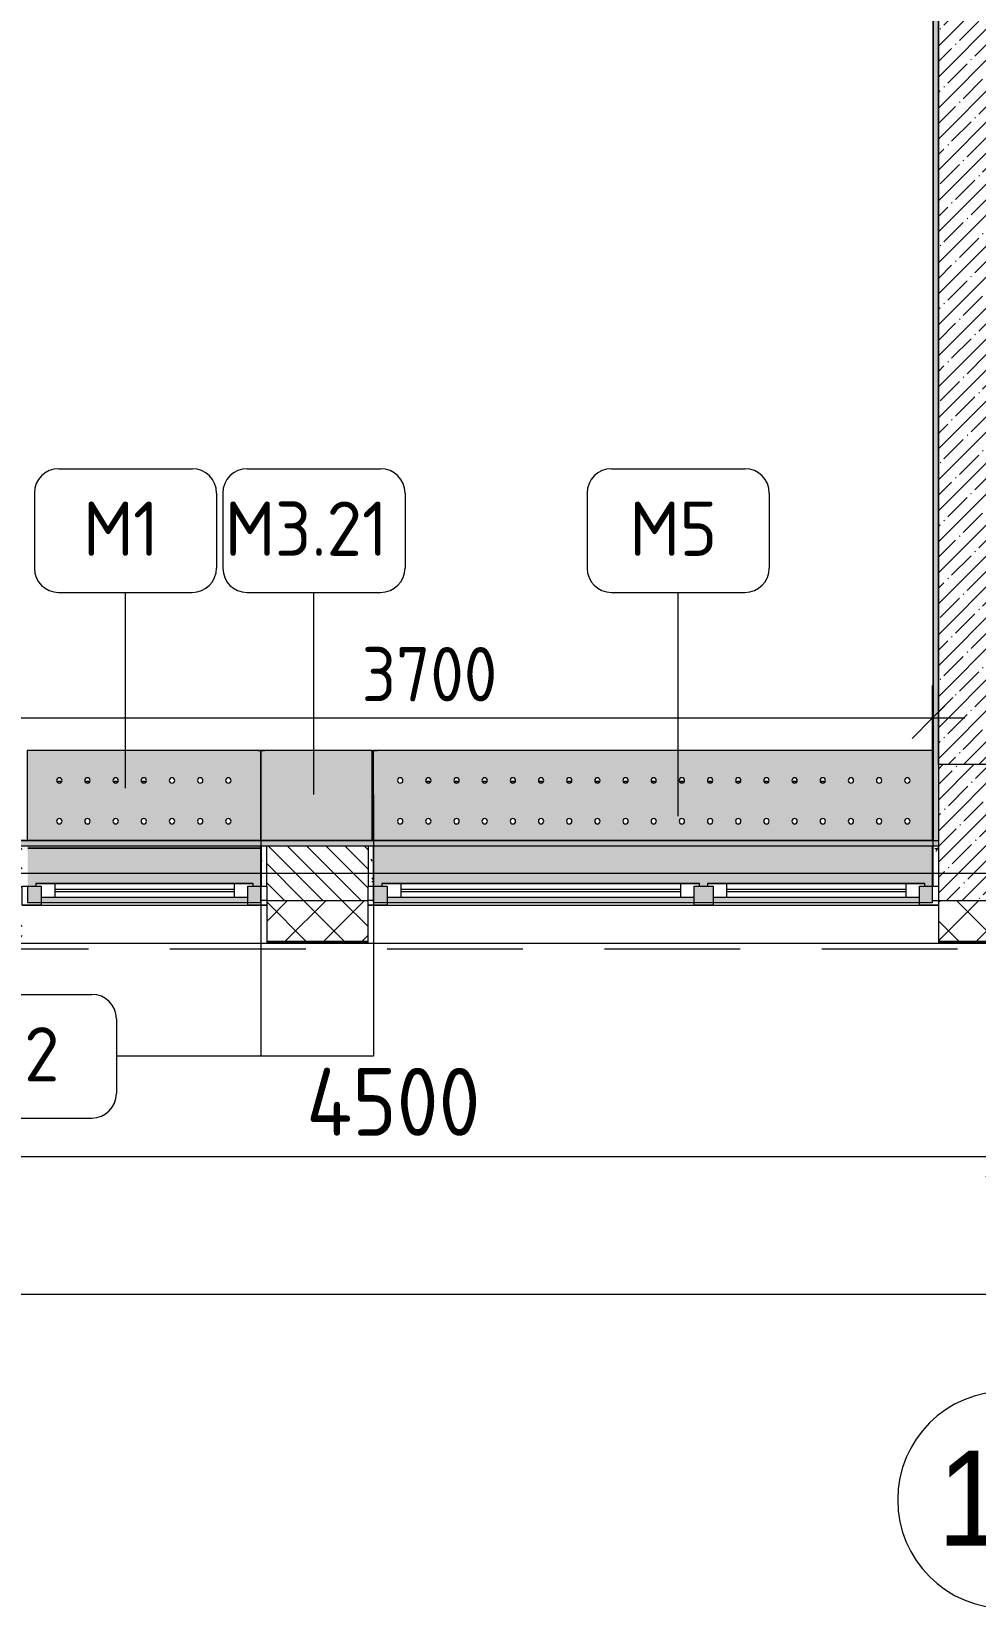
# Model space of a CAD drawing. Header units: millimetres. Extents: x -6228 to 201956, y -8553 to 30426.
# Drawn here: x 141022 to 144498, y -2706 to 3098 of the extents above; entities that cross this region are included whole.
import ezdxf

# ---------------------------------------------------------------- set-up
doc = ezdxf.new("R2010")
doc.units = ezdxf.units.MM
doc.linetypes.add('200_ШТРИХ__ш1_п0_6_', pattern=[800, 500, -300])
doc.linetypes.add('Осевая', pattern=[15875, 3175, -2381.25, 7937.5, -2381.25])
for name, color, linetype, lineweight in [('A-ANNO-DIMS', 7, 'Continuous', 9), ('A-ANNO-DIMS-100', 7, 'Continuous', 9), ('A-DETL-MBND-1', 7, '200_ШТРИХ__ш1_п0_6_', 9), ('A-GLAZ-2', 7, 'Continuous', 9), ('A-WALL-1', 7, 'Continuous', 9), ('A-WALL-4', 7, 'Continuous', 13), ('I-WALL-5', 7, 'Continuous', 9), ('M-EQPM-1', 7, 'Continuous', 9), ('S-COLS-2', 7, 'Continuous', 9), ('Знаки', 7, 'Continuous', 9), ('Марки для знаков', 7, 'Continuous', 9), ('Оси', 7, 'Continuous', 9), ('Оси-1', 7, 'Continuous', 20), ('Оси-2', 7, 'Осевая', 9)]:
    doc.layers.add(name, color=color, linetype=linetype, lineweight=lineweight)
doc.layers.add('I-WALL-7', color=9, linetype='Continuous', lineweight=9, true_color=0x808080)
doc.layers.add('Знаки-1', color=7, linetype='Continuous', lineweight=9, true_color=0xd7cfbf)
doc.styles.add('Arial_1', font='arial.ttf', dxfattribs={"width": 0.9, "height": 350})
doc.styles.add('GOST Common_1', font='GOST_Common.ttf', dxfattribs={"height": 200})
doc.styles.add('ISOCPEUR_1', font='isocpeur.ttf', dxfattribs={"width": 0.9, "height": 250})
doc.styles.add('ISOCPEUR_2', font='isocpeur.ttf', dxfattribs={"width": 0.9, "height": 200})
doc.dimstyles.new('ISO-2_0_0_9К_Средний_округл2_1', dxfattribs={"dimscale": 304.8, "dimtxt": 199.196235, "dimasz": 0.492126, "dimexe": 0.393701, "dimexo": 0, "dimgap": 0, "dimtad": 1, "dimdec": 0, "dimrnd": 10, "dimzin": 0, "dimdsep": 46, "dimtxsty": 'ISOCPEUR_2', "dimblk1": 'OBLIQUE', "dimblk2": 'OBLIQUE', "dimsah": 1, "dimcen": 0.09, "dimdle": 0.393701, "dimazin": 0, "dimtfac": 1, "dimtdec": 4, "dimtix": 1, "dimtmove": 0, "dimatfit": 3, "dimfxl": 1, "dimtvp": 1, "dimtolj": 1, "dimtzin": 0, "dimarcsym": 2})
doc.dimstyles.new('ISO-2_5_0_9К_БОЛЬШОЙ', dxfattribs={"dimscale": 304.8, "dimtxt": 248.995294, "dimasz": 0.492126, "dimexe": 0.393701, "dimexo": 0.984252, "dimgap": 0, "dimtad": 1, "dimdec": 0, "dimrnd": 10, "dimzin": 0, "dimdsep": 46, "dimtxsty": 'ISOCPEUR_1', "dimblk1": 'OBLIQUE', "dimblk2": 'OBLIQUE', "dimsah": 1, "dimcen": 0.09, "dimdle": 0.393701, "dimazin": 0, "dimtfac": 1, "dimtdec": 4, "dimtix": 1, "dimtmove": 0, "dimatfit": 3, "dimfxl": 1, "dimtvp": 1, "dimtolj": 1, "dimtzin": 0, "dimarcsym": 2})
pattern_1 = [(0, (96951.896, 0), (121.92, 30.48), [10.058, -81.382, 10.058, -81.382, -487.68]), (0, (96951.896, 0), (121.92, 30.48), [-182.88, 10.058, -172.822, 10.058, -81.382, -213.36]), (0, (96951.896, 0), (121.92, 30.48), [-457.2, 10.058, -50.902, 10.058, -142.342]), (120, (96997.616, 15.24), (-87.356454, 90.345817), [10.058, -81.382, 10.058, -81.382, -487.68]), (120, (96997.616, 15.24), (-87.356454, 90.345817), [-182.88, 10.058, -172.822, 10.058, -81.382, -213.36]), (120, (96997.616, 15.24), (-87.356454, 90.345817), [-457.2, 10.058, -50.902, 10.058, -142.342]), (240, (97012.856, 76.2), (-34.563546, -120.825817), [10.058, -81.382, 10.058, -81.382, -487.68]), (240, (97012.856, 76.2), (-34.563546, -120.825817), [-182.88, 10.058, -172.822, 10.058, -81.382, -213.36]), (240, (97012.856, 76.2), (-34.563546, -120.825817), [-457.2, 10.058, -50.902, 10.058, -142.342])]

# ---------------------------------------------------------------- blocks, each defined once
blk = doc.blocks.new('BSC_Колонна _Прямоугольная - 500х500-V178-План зашивки приборов отопления в осях 1 этажа 12-23')
at = {"layer": 'S-COLS-2'}
h = blk.add_hatch(dxfattribs=at)
h.set_pattern_fill('FP_148', color=256, style=0, pattern_type=2)
h.set_pattern_definition([(45, (-47660, -150), (-57.02463, 57.02463), []), (45, (-47602.975, -150), (-57.02463, 57.02463), [100.806, -20.161, 3.353, -16.808])])
h.paths.add_polyline_path([(-243.3, -250), (250, -250), (250, 250), (-250, 250), (-250, -250)])
for p, q in [((250, 250), (-250, 250)), ((-250, 250), (-250, -250)), ((250, -250), (250, 250)), ((-250, -250), (250, -250))]:
    blk.add_line(p, q, dxfattribs=at)
blk = doc.blocks.new('120_Окно_СКБ_2Ст - 120_Окно_СКБ_2Ст 2100х2500 _мал створка СЛЕВА_-V194-План зашивки приборов отопления в осях 1 этажа 12-23')
at = {"layer": 'A-GLAZ-2'}
for p, q in [((-1050, -127), (-1050, -57)), ((-1050, -57), (-980, -57)), ((1050, -57), (-1050, -57)), ((-980, -57), (-980, -127)), ((-220, -127), (-220, -57)), ((-220, -57), (-150, -57)), ((-150, -57), (-150, -127)), ((980, -127), (980, -57)), ((980, -57), (1050, -57)), ((1050, -57), (1050, -127)), ((-220, -87), (-980, -87)), ((-980, -87), (-980, -127)), ((-930, -137), (-930, -87)), ((-930, -107), (-270, -107)), ((-270, -137), (-270, -87)), ((-220, -127), (-220, -87)), ((980, -87), (-150, -87)), ((-150, -87), (-150, -127)), ((-100, -137), (-100, -87)), ((-100, -107), (930, -107)), ((930, -137), (930, -87)), ((980, -127), (980, -87)), ((-980, -127), (-1050, -127)), ((-1030, -127), (-1027.8, -127)), ((-980, -127), (-1000, -127)), ((-1000, -127), (-1000, -137)), ((-1000, -137), (-200, -137)), ((-200, -137), (-1000, -137)), ((-270, -117), (-930, -117)), ((-150, -127), (-220, -127)), ((-200, -127), (-220, -127)), ((-200, -137), (-200, -127)), ((-150, -127), (-170, -127)), ((-170, -127), (-170, -137)), ((-170, -137), (1000, -137)), ((1000, -137), (-170, -137)), ((930, -117), (-100, -117)), ((1050, -127), (980, -127)), ((1000, -127), (980, -127)), ((1000, -137), (1000, -127))]:
    blk.add_line(p, q, dxfattribs=at)
blk = doc.blocks.new('120_Окно_СКБ_1Ст - 120_Окно_СКБ_1Ст 900х2500_h_-V210-План зашивки приборов отопления в осях 1 этажа 12-23')
at = {"layer": 'A-GLAZ-2'}
for p, q in [((-450, -127), (-450, -57)), ((-450, -57), (-380, -57)), ((450, -57), (-450, -57)), ((-380, -57), (-380, -127)), ((380, -127), (380, -57)), ((380, -57), (450, -57)), ((450, -57), (450, -127)), ((380, -87), (-380, -87)), ((-380, -87), (-380, -127)), ((-330, -137), (-330, -87)), ((-330, -107), (330, -107)), ((330, -137), (330, -87)), ((380, -127), (380, -87)), ((-380, -127), (-450, -127)), ((-430, -127), (-428.4, -127)), ((-380, -127), (-400, -127)), ((-400, -127), (-400, -137)), ((-400, -137), (400, -137)), ((400, -137), (-400, -137)), ((330, -117), (-330, -117)), ((450, -127), (380, -127)), ((400, -127), (380, -127)), ((400, -137), (400, -127))]:
    blk.add_line(p, q, dxfattribs=at)
blk = doc.blocks.new('radiator_prado_classic_z_tip_30_po exemplyaru - Classic Z Тип 30-500-V229-План зашивки приборов отопления в осях 1 этажа 12-23')
at = {"layer": 'M-EQPM-1'}
for p, q in [((73.7, 146), (92.1, 146)), ((92.1, 146), (73.7, 146)), ((177.5, 146), (195.8, 146)), ((195.8, 146), (177.5, 146)), ((281.2, 146), (299.6, 146)), ((299.6, 146), (281.2, 146)), ((385, 146), (403.3, 146)), ((403.3, 146), (385, 146)), ((488.7, 146), (507.1, 146)), ((507.1, 146), (488.7, 146)), ((592.5, 146), (610.8, 146)), ((610.8, 146), (592.5, 146)), ((696.2, 146), (714.6, 146)), ((714.6, 146), (696.2, 146)), ((800, 146), (818.3, 146)), ((818.3, 146), (800, 146)), ((903.7, 146), (922.1, 146)), ((922.1, 146), (903.7, 146)), ((1007.5, 146), (1025.8, 146)), ((1025.8, 146), (1007.5, 146)), ((1111.2, 146), (1129.6, 146)), ((1129.6, 146), (1111.2, 146)), ((1215, 146), (1233.3, 146)), ((1233.3, 146), (1215, 146)), ((1318.7, 146), (1337.1, 146)), ((1337.1, 146), (1318.7, 146)), ((1422.5, 146), (1440.8, 146)), ((1440.8, 146), (1422.5, 146)), ((1526.2, 146), (1544.6, 146)), ((1544.6, 146), (1526.2, 146))]:
    blk.add_line(p, q, dxfattribs=at)
blk = doc.blocks.new('radiator_prado_classic_z_tip_30_po exemplyaru - Classic Z Тип 30-300-31134001-План зашивки приборов отопления в осях 1 этажа 12-23')
at = {"layer": 'M-EQPM-1'}
for p, q in [((321.2, 146), (339.5, 146)), ((339.5, 146), (321.2, 146)), ((424.9, 146), (443.3, 146)), ((443.3, 146), (424.9, 146)), ((528.7, 146), (547, 146)), ((547, 146), (528.7, 146)), ((632.4, 146), (650.8, 146)), ((650.8, 146), (632.4, 146))]:
    blk.add_line(p, q, dxfattribs=at)
blk = doc.blocks.new('Зашивка радиатора_ с перфорацией М5 - Зашивка радиатора_ с перфорацией М5-V242-План зашивки приборов отопления в осях 1 этажа 12-23')
at = {"layer": 'Знаки-1'}
h = blk.add_hatch(color=256, dxfattribs=at)
h.paths.add_polyline_path([(1697.8, 380), (-310, 380), (-310, 172.1), (1747.8, 172.1), (1747.8, 320.1), (1750, 320.1), (1750, 380)])
h.paths.add_polyline_path([(567.8, 360.1), (1697.8, 359.1), (1697.8, 320.1), (1717.8, 320.1), (1717.8, 310.1), (547.8, 310.1), (547.8, 320.1), (567.8, 320.1)])
h.paths.add_polyline_path([(389.2, 360.1), (497.8, 360.1), (497.8, 320.1), (517.8, 320.1), (517.8, 310.1), (-282.2, 310.1), (-282.2, 320.1), (-262.2, 320.1), (-262.2, 360.1), (25.1, 360.1)])
h.paths.add_polyline_path([(89.3, 152.1), (-310, 152.1), (-310, -179.9), (1750, -179.9), (1750, 152.1), (170.9, 152.1)])
h.paths.add_polyline_path([(820, 90.4), (825, 89), (828.7, 85.4), (830, 80.4), (828.7, 75.4), (825, 71.7), (820, 70.4), (815, 71.7), (811.3, 75.4), (810, 80.4), (811.3, 85.4), (815, 89), (817.4, 90)])
h.paths.add_polyline_path([(1650, 90.4), (1655, 89), (1658.7, 85.4), (1660, 80.4), (1658.7, 75.4), (1655, 71.7), (1650, 70.4), (1645, 71.7), (1641.3, 75.4), (1640, 80.4), (1641.3, 85.4), (1645, 89), (1647.4, 90)])
h.paths.add_polyline_path([(1338.7, 90.4), (1343.7, 89), (1347.4, 85.4), (1348.7, 80.4), (1347.4, 75.4), (1343.7, 71.7), (1338.7, 70.4), (1333.7, 71.7), (1330.1, 75.4), (1328.7, 80.4), (1330.1, 85.4), (1333.7, 89), (1336.2, 90)])
h.paths.add_polyline_path([(1027.5, 90.4), (1032.5, 89), (1036.2, 85.4), (1037.5, 80.4), (1036.2, 75.4), (1032.5, 71.7), (1027.5, 70.4), (1022.5, 71.7), (1018.8, 75.4), (1017.5, 80.4), (1018.8, 85.4), (1022.5, 89), (1024.9, 90)])
h.paths.add_polyline_path([(923.7, 90.4), (928.7, 89), (932.4, 85.4), (933.7, 80.4), (932.4, 75.4), (928.7, 71.7), (923.7, 70.4), (918.7, 71.7), (915.1, 75.4), (913.7, 80.4), (915.1, 85.4), (918.7, 89), (921.2, 90)])
h.paths.add_polyline_path([(1442.5, 90.4), (1447.5, 89), (1451.2, 85.4), (1452.5, 80.4), (1451.2, 75.4), (1447.5, 71.7), (1442.5, 70.4), (1437.5, 71.7), (1433.8, 75.4), (1432.5, 80.4), (1433.8, 85.4), (1437.5, 89), (1439.9, 90)])
h.paths.add_polyline_path([(1131.2, 90.4), (1136.2, 89), (1139.9, 85.4), (1141.2, 80.4), (1139.9, 75.4), (1136.2, 71.7), (1131.2, 70.4), (1126.2, 71.7), (1122.6, 75.4), (1121.2, 80.4), (1122.6, 85.4), (1126.2, 89), (1128.7, 90)])
h.paths.add_polyline_path([(1235, 90.4), (1240, 89), (1243.7, 85.4), (1245, 80.4), (1243.7, 75.4), (1240, 71.7), (1235, 70.4), (1230, 71.7), (1226.3, 75.4), (1225, 80.4), (1226.3, 85.4), (1230, 89), (1232.4, 90)])
h.paths.add_polyline_path([(1546.2, 90.4), (1551.2, 89), (1554.9, 85.4), (1556.2, 80.4), (1554.9, 75.4), (1551.2, 71.7), (1546.2, 70.4), (1541.2, 71.7), (1537.6, 75.4), (1536.2, 80.4), (1537.6, 85.4), (1541.2, 89), (1543.7, 90)])
h.paths.add_polyline_path([(197.5, 90.4), (202.5, 89), (206.2, 85.4), (207.5, 80.4), (206.2, 75.4), (202.5, 71.7), (197.5, 70.4), (192.5, 71.7), (188.8, 75.4), (187.5, 80.4), (188.8, 85.4), (192.5, 89), (194.9, 90)])
h.paths.add_polyline_path([(-217.5, 90.4), (-212.5, 89), (-208.8, 85.4), (-207.5, 80.4), (-208.8, 75.4), (-212.5, 71.7), (-217.5, 70.4), (-222.5, 71.7), (-226.2, 75.4), (-227.5, 80.4), (-226.2, 85.4), (-222.5, 89), (-220.1, 90)])
h.paths.add_polyline_path([(716.2, 90.4), (721.2, 89), (724.9, 85.4), (726.2, 80.4), (724.9, 75.4), (721.2, 71.7), (716.2, 70.4), (711.2, 71.7), (707.6, 75.4), (706.2, 80.4), (707.6, 85.4), (711.2, 89), (713.7, 90)])
h.paths.add_polyline_path([(93.7, 90.4), (98.7, 89), (102.4, 85.4), (103.7, 80.4), (102.4, 75.4), (98.7, 71.7), (93.7, 70.4), (88.7, 71.7), (85.1, 75.4), (83.7, 80.4), (85.1, 85.4), (88.7, 89), (91.2, 90)])
h.paths.add_polyline_path([(301.2, 90.4), (306.2, 89), (309.9, 85.4), (311.2, 80.4), (309.9, 75.4), (306.2, 71.7), (301.2, 70.4), (296.2, 71.7), (292.6, 75.4), (291.2, 80.4), (292.6, 85.4), (296.2, 89), (298.7, 90)])
h.paths.add_polyline_path([(612.5, 90.4), (617.5, 89), (621.2, 85.4), (622.5, 80.4), (621.2, 75.4), (617.5, 71.7), (612.5, 70.4), (607.5, 71.7), (603.8, 75.4), (602.5, 80.4), (603.8, 85.4), (607.5, 89), (609.9, 90)])
h.paths.add_polyline_path([(405, 90.4), (410, 89), (413.7, 85.4), (415, 80.4), (413.7, 75.4), (410, 71.7), (405, 70.4), (400, 71.7), (396.3, 75.4), (395, 80.4), (396.3, 85.4), (400, 89), (402.4, 90)])
h.paths.add_polyline_path([(-113.8, 90.4), (-108.8, 89), (-105.1, 85.4), (-103.8, 80.4), (-105.1, 75.4), (-108.8, 71.7), (-113.8, 70.4), (-118.8, 71.7), (-122.4, 75.4), (-123.8, 80.4), (-122.4, 85.4), (-118.8, 89), (-116.3, 90)])
h.paths.add_polyline_path([(-10, 90.4), (-5, 89), (-1.3, 85.4), (0, 80.4), (-1.3, 75.4), (-5, 71.7), (-10, 70.4), (-15, 71.7), (-18.7, 75.4), (-20, 80.4), (-18.7, 85.4), (-15, 89), (-12.6, 90)])
h.paths.add_polyline_path([(508.7, 90.4), (513.7, 89), (517.4, 85.4), (518.7, 80.4), (517.4, 75.4), (513.7, 71.7), (508.7, 70.4), (503.7, 71.7), (500.1, 75.4), (498.7, 80.4), (500.1, 85.4), (503.7, 89), (506.2, 90)])
h.paths.add_polyline_path([(1442.5, -59.6), (1447.5, -61), (1451.2, -64.6), (1452.5, -69.6), (1451.2, -74.6), (1447.5, -78.3), (1442.5, -79.6), (1437.5, -78.3), (1433.8, -74.6), (1432.5, -69.6), (1433.8, -64.6), (1437.5, -61), (1439.9, -60)])
h.paths.add_polyline_path([(716.2, -59.6), (721.2, -61), (724.9, -64.6), (726.2, -69.6), (724.9, -74.6), (721.2, -78.3), (716.2, -79.6), (711.2, -78.3), (707.6, -74.6), (706.2, -69.6), (707.6, -64.6), (711.2, -61), (713.7, -60)])
h.paths.add_polyline_path([(1131.2, -59.6), (1136.2, -61), (1139.9, -64.6), (1141.2, -69.6), (1139.9, -74.6), (1136.2, -78.3), (1131.2, -79.6), (1126.2, -78.3), (1122.6, -74.6), (1121.2, -69.6), (1122.6, -64.6), (1126.2, -61), (1128.7, -60)])
h.paths.add_polyline_path([(1338.7, -59.6), (1343.7, -61), (1347.4, -64.6), (1348.7, -69.6), (1347.4, -74.6), (1343.7, -78.3), (1338.7, -79.6), (1333.7, -78.3), (1330.1, -74.6), (1328.7, -69.6), (1330.1, -64.6), (1333.7, -61), (1336.2, -60)])
h.paths.add_polyline_path([(820, -59.6), (825, -61), (828.7, -64.6), (830, -69.6), (828.7, -74.6), (825, -78.3), (820, -79.6), (815, -78.3), (811.3, -74.6), (810, -69.6), (811.3, -64.6), (815, -61), (817.4, -60)])
h.paths.add_polyline_path([(1235, -59.6), (1240, -61), (1243.7, -64.6), (1245, -69.6), (1243.7, -74.6), (1240, -78.3), (1235, -79.6), (1230, -78.3), (1226.3, -74.6), (1225, -69.6), (1226.3, -64.6), (1230, -61), (1232.4, -60)])
h.paths.add_polyline_path([(923.7, -59.6), (928.7, -61), (932.4, -64.6), (933.7, -69.6), (932.4, -74.6), (928.7, -78.3), (923.7, -79.6), (918.7, -78.3), (915.1, -74.6), (913.7, -69.6), (915.1, -64.6), (918.7, -61), (921.2, -60)])
h.paths.add_polyline_path([(1027.5, -59.6), (1032.5, -61), (1036.2, -64.6), (1037.5, -69.6), (1036.2, -74.6), (1032.5, -78.3), (1027.5, -79.6), (1022.5, -78.3), (1018.8, -74.6), (1017.5, -69.6), (1018.8, -64.6), (1022.5, -61), (1024.9, -60)])
h.paths.add_polyline_path([(1650, -59.6), (1655, -61), (1658.7, -64.6), (1660, -69.6), (1658.7, -74.6), (1655, -78.3), (1650, -79.6), (1645, -78.3), (1641.3, -74.6), (1640, -69.6), (1641.3, -64.6), (1645, -61), (1647.4, -60)])
h.paths.add_polyline_path([(1546.2, -59.6), (1551.2, -61), (1554.9, -64.6), (1556.2, -69.6), (1554.9, -74.6), (1551.2, -78.3), (1546.2, -79.6), (1541.2, -78.3), (1537.6, -74.6), (1536.2, -69.6), (1537.6, -64.6), (1541.2, -61), (1543.7, -60)])
h.paths.add_polyline_path([(405, -59.6), (410, -61), (413.7, -64.6), (415, -69.6), (413.7, -74.6), (410, -78.3), (405, -79.6), (400, -78.3), (396.3, -74.6), (395, -69.6), (396.3, -64.6), (400, -61), (402.4, -60)])
h.paths.add_polyline_path([(301.2, -59.6), (306.2, -61), (309.9, -64.6), (311.2, -69.6), (309.9, -74.6), (306.2, -78.3), (301.2, -79.6), (296.2, -78.3), (292.6, -74.6), (291.2, -69.6), (292.6, -64.6), (296.2, -61), (298.7, -60)])
h.paths.add_polyline_path([(93.7, -59.6), (98.7, -61), (102.4, -64.6), (103.7, -69.6), (102.4, -74.6), (98.7, -78.3), (93.7, -79.6), (88.7, -78.3), (85.1, -74.6), (83.7, -69.6), (85.1, -64.6), (88.7, -61), (91.2, -60)])
h.paths.add_polyline_path([(197.5, -59.6), (202.5, -61), (206.2, -64.6), (207.5, -69.6), (206.2, -74.6), (202.5, -78.3), (197.5, -79.6), (192.5, -78.3), (188.8, -74.6), (187.5, -69.6), (188.8, -64.6), (192.5, -61), (194.9, -60)])
h.paths.add_polyline_path([(-113.8, -59.6), (-108.8, -61), (-105.1, -64.6), (-103.8, -69.6), (-105.1, -74.6), (-108.8, -78.3), (-113.8, -79.6), (-118.8, -78.3), (-122.4, -74.6), (-123.8, -69.6), (-122.4, -64.6), (-118.8, -61), (-116.3, -60)])
h.paths.add_polyline_path([(508.7, -59.6), (513.7, -61), (517.4, -64.6), (518.7, -69.6), (517.4, -74.6), (513.7, -78.3), (508.7, -79.6), (503.7, -78.3), (500.1, -74.6), (498.7, -69.6), (500.1, -64.6), (503.7, -61), (506.2, -60)])
h.paths.add_polyline_path([(612.5, -59.6), (617.5, -61), (621.2, -64.6), (622.5, -69.6), (621.2, -74.6), (617.5, -78.3), (612.5, -79.6), (607.5, -78.3), (603.8, -74.6), (602.5, -69.6), (603.8, -64.6), (607.5, -61), (609.9, -60)])
h.paths.add_polyline_path([(-217.5, -59.6), (-212.5, -61), (-208.8, -64.6), (-207.5, -69.6), (-208.8, -74.6), (-212.5, -78.3), (-217.5, -79.6), (-222.5, -78.3), (-226.2, -74.6), (-227.5, -69.6), (-226.2, -64.6), (-222.5, -61), (-220.1, -60)])
h.paths.add_polyline_path([(-10, -59.6), (-5, -61), (-1.3, -64.6), (0, -69.6), (-1.3, -74.6), (-5, -78.3), (-10, -79.6), (-15, -78.3), (-18.7, -74.6), (-20, -69.6), (-18.7, -64.6), (-15, -61), (-12.6, -60)])
at = {"layer": 'Знаки'}
for p, q in [((1750, 380), (-310, 380)), ((-310, 380), (-310, 172.1)), ((1750, 320.1), (1750, 380)), ((-310, 152.1), (-310, -179.9)), ((1750, -179.9), (1750, 152.1)), ((-310, -179.9), (1750, -179.9))]:
    blk.add_line(p, q, dxfattribs=at)
for centre, start, end in [((-217.5, 80.4), 0, 180), ((-217.5, 80.4), 180, 0), ((-113.8, 80.4), 0, 180), ((-113.8, 80.4), 180, 0), ((-10, 80.4), 0, 180), ((-10, 80.4), 180, 360), ((93.7, 80.4), 0, 180), ((93.7, 80.4), 180, 0), ((197.5, 80.4), 0, 180), ((197.5, 80.4), 180, 0), ((301.2, 80.4), 0, 180), ((301.2, 80.4), 180, 0), ((405, 80.4), 0, 180), ((405, 80.4), 180, 0), ((508.7, 80.4), 0, 180), ((508.7, 80.4), 180, 0), ((612.5, 80.4), 0, 180), ((612.5, 80.4), 180, 0), ((716.2, 80.4), 0, 180), ((716.2, 80.4), 180, 0), ((820, 80.4), 0, 180), ((820, 80.4), 180, 0), ((923.7, 80.4), 0, 180), ((923.7, 80.4), 180, 360), ((1027.5, 80.4), 0, 180), ((1027.5, 80.4), 180, 0), ((1131.2, 80.4), 0, 180), ((1131.2, 80.4), 180, 360), ((1235, 80.4), 0, 180), ((1235, 80.4), 180, 0), ((1338.7, 80.4), 0, 180), ((1338.7, 80.4), 180, 0), ((1442.5, 80.4), 0, 180), ((1442.5, 80.4), 180, 360), ((1546.2, 80.4), 0, 180), ((1546.2, 80.4), 180, 0), ((1650, 80.4), 0, 180), ((1650, 80.4), 180, 360), ((-217.5, -69.6), 0, 180), ((-217.5, -69.6), 180, 0), ((-113.8, -69.6), 0, 180), ((-113.8, -69.6), 180, 0), ((-10, -69.6), 0, 180), ((-10, -69.6), 180, 0), ((93.7, -69.6), 0, 180), ((93.7, -69.6), 180, 0), ((197.5, -69.6), 0, 180), ((197.5, -69.6), 180, 0), ((301.2, -69.6), 0, 180), ((301.2, -69.6), 180, 0), ((405, -69.6), 0, 180), ((405, -69.6), 180, 0), ((508.7, -69.6), 0, 180), ((508.7, -69.6), 180, 0), ((612.5, -69.6), 0, 180), ((612.5, -69.6), 180, 0), ((716.2, -69.6), 0, 180), ((716.2, -69.6), 180, 0), ((820, -69.6), 0, 180), ((820, -69.6), 180, 0), ((923.7, -69.6), 0, 180), ((923.7, -69.6), 180, 0), ((1027.5, -69.6), 0, 180), ((1027.5, -69.6), 180, 0), ((1131.2, -69.6), 0, 180), ((1131.2, -69.6), 180, 0), ((1235, -69.6), 0, 180), ((1235, -69.6), 180, 0), ((1338.7, -69.6), 0, 180), ((1338.7, -69.6), 180, 0), ((1442.5, -69.6), 0, 180), ((1442.5, -69.6), 180, 0), ((1546.2, -69.6), 0, 180), ((1546.2, -69.6), 180, 0), ((1650, -69.6), 0, 180), ((1650, -69.6), 180, 0)]:
    blk.add_arc(centre, 10, start, end, dxfattribs=at)
blk = doc.blocks.new('Зашивка радиатора_ с перфорацией М1 - Зашивка радиатора_ с перфорацией М1-30929141-План зашивки приборов отопления в осях 1 этажа 12-23')
at = {"layer": 'Знаки-1'}
h = blk.add_hatch(color=256, dxfattribs=at)
h.paths.add_polyline_path([(378.4, 380), (-430, 380), (-430, 180), (428.4, 180), (428.4, 320.1), (430, 320.1), (430, 380)])
h.paths.add_polyline_path([(378.4, 360.1), (378.4, 320.1), (398.4, 320.1), (398.4, 310.1), (-401.6, 310.1), (-401.6, 320.1), (-381.6, 320.1), (-381.6, 360.1), (344.4, 360.1)])
h = blk.add_hatch(color=256, dxfattribs=at)
h.paths.add_polyline_path([(428.4, 180), (-430, 180), (-430, 172.1), (428.4, 172.1), (428.4, 179.6)])
h.paths.add_polyline_path([(362.3, 152.1), (-430, 152.1), (-430, -179.9), (430.2, -179.9), (430.2, 152.1), (392.9, 152.1)])
h.paths.add_polyline_path([(1, 90.4), (6, 89), (9.7, 85.4), (11, 80.4), (9.7, 75.4), (6, 71.7), (1, 70.4), (-4, 71.7), (-7.7, 75.4), (-9, 80.4), (-7.7, 85.4), (-4, 89), (-1.6, 90)])
h.paths.add_polyline_path([(-206.5, 90.4), (-201.5, 89), (-197.8, 85.4), (-196.5, 80.4), (-197.8, 75.4), (-201.6, 71.6), (-206.5, 70.4), (-211.5, 71.7), (-215.2, 75.4), (-216.5, 80.4), (-215.2, 85.4), (-211.5, 89), (-209.1, 90)])
h.paths.add_polyline_path([(-102.8, 90.4), (-97.8, 89), (-94.1, 85.4), (-92.8, 80.4), (-94.1, 75.4), (-97.8, 71.7), (-102.8, 70.4), (-107.8, 71.7), (-111.4, 75.4), (-112.8, 80.4), (-111.4, 85.4), (-107.8, 89), (-105.3, 90)])
h.paths.add_polyline_path([(312.2, 90.4), (317.2, 89), (320.9, 85.4), (322.2, 80.4), (320.9, 75.4), (317.2, 71.7), (312.2, 70.4), (307.2, 71.7), (303.6, 75.4), (302.2, 80.4), (303.6, 85.4), (307.2, 89), (309.7, 90)])
h.paths.add_polyline_path([(104.7, 90.4), (109.7, 89), (113.4, 85.4), (114.7, 80.4), (113.4, 75.4), (109.7, 71.7), (104.7, 70.4), (99.7, 71.7), (96.1, 75.4), (94.7, 80.4), (96.1, 85.4), (99.7, 89), (102.2, 90)])
h.paths.add_polyline_path([(208.5, 90.4), (213.5, 89), (217.2, 85.4), (218.5, 80.4), (217.2, 75.4), (213.5, 71.7), (208.5, 70.4), (203.5, 71.7), (199.8, 75.4), (198.5, 80.4), (199.8, 85.4), (203.5, 89), (205.9, 90)])
h.paths.add_polyline_path([(-310.3, 90.4), (-305.3, 89), (-301.6, 85.4), (-300.3, 80.4), (-301.6, 75.4), (-305.3, 71.7), (-310.3, 70.4), (-315.3, 71.7), (-318.9, 75.4), (-320.3, 80.4), (-318.9, 85.4), (-315.3, 89), (-312.8, 90)])
h.paths.add_polyline_path([(-206.5, -59.6), (-201.5, -61), (-197.8, -64.6), (-196.5, -69.6), (-197.8, -74.6), (-201.6, -78.4), (-206.5, -79.6), (-211.5, -78.3), (-215.2, -74.6), (-216.5, -69.6), (-215.2, -64.6), (-211.5, -61), (-209.1, -60)])
h.paths.add_polyline_path([(208.5, -59.6), (213.5, -61), (217.2, -64.6), (218.5, -69.6), (217.2, -74.6), (213.5, -78.3), (208.5, -79.6), (203.5, -78.3), (199.8, -74.6), (198.5, -69.6), (199.8, -64.6), (203.5, -61), (205.9, -60)])
h.paths.add_polyline_path([(312.2, -59.6), (317.2, -61), (320.9, -64.6), (322.2, -69.6), (320.9, -74.6), (317.2, -78.3), (312.2, -79.6), (307.2, -78.3), (303.6, -74.6), (302.2, -69.6), (303.6, -64.6), (307.2, -61), (309.7, -60)])
h.paths.add_polyline_path([(-102.8, -59.6), (-97.8, -61), (-94.1, -64.6), (-92.8, -69.6), (-94.1, -74.6), (-97.8, -78.3), (-102.8, -79.6), (-107.8, -78.3), (-111.4, -74.6), (-112.8, -69.6), (-111.4, -64.6), (-107.8, -61), (-105.3, -60)])
h.paths.add_polyline_path([(1, -59.6), (6, -61), (9.7, -64.6), (11, -69.6), (9.7, -74.6), (6, -78.3), (1, -79.6), (-4, -78.3), (-7.7, -74.6), (-9, -69.6), (-7.7, -64.6), (-4, -61), (-1.6, -60)])
h.paths.add_polyline_path([(104.7, -59.6), (109.7, -61), (113.4, -64.6), (114.7, -69.6), (113.4, -74.6), (109.7, -78.3), (104.7, -79.6), (99.7, -78.3), (96.1, -74.6), (94.7, -69.6), (96.1, -64.6), (99.7, -61), (102.2, -60)])
h.paths.add_polyline_path([(-310.3, -59.6), (-305.3, -61), (-301.6, -64.6), (-300.3, -69.6), (-301.6, -74.6), (-305.3, -78.3), (-310.3, -79.6), (-315.3, -78.3), (-318.9, -74.6), (-320.3, -69.6), (-318.9, -64.6), (-315.3, -61), (-312.8, -60)])
at = {"layer": 'Знаки'}
for p, q in [((430, 380), (-430, 380)), ((-430, 380), (-430, 180)), ((430, 320.1), (430, 380)), ((-430, 180), (428.4, 180)), ((428.4, 180), (-430, 180)), ((-430, 180), (-430, 172.1)), ((-430, 152.1), (-430, -179.9)), ((430.2, -179.9), (430.2, 152.1)), ((-430, -179.9), (430.2, -179.9))]:
    blk.add_line(p, q, dxfattribs=at)
for centre, start, end in [((-310.3, 80.4), 180, 0), ((-310.3, 80.4), 0, 180), ((-206.5, 80.4), 0, 180), ((-206.5, 80.4), 180, 360), ((-102.8, 80.4), 0, 180), ((-102.8, 80.4), 180, 0), ((1, 80.4), 0, 180), ((1, 80.4), 180, 0), ((104.7, 80.4), 0, 180), ((104.7, 80.4), 180, 360), ((208.5, 80.4), 0, 180), ((208.5, 80.4), 180, 0), ((312.2, 80.4), 0, 180), ((312.2, 80.4), 180, 0), ((-310.3, -69.6), 0, 180), ((-310.3, -69.6), 180, 0), ((-206.5, -69.6), 0, 180), ((-206.5, -69.6), 180, 0), ((-102.8, -69.6), 0, 180), ((-102.8, -69.6), 180, 0), ((1, -69.6), 0, 180), ((1, -69.6), 180, 0), ((104.7, -69.6), 0, 180), ((104.7, -69.6), 180, 0), ((208.5, -69.6), 0, 180), ((208.5, -69.6), 180, 0), ((312.2, -69.6), 0, 180), ((312.2, -69.6), 180, 0)]:
    blk.add_arc(centre, 10, start, end, dxfattribs=at)
blk = doc.blocks.new('Зашивка_ опоясывающая панель - Зашивка_ опоясывающая панель-V246-План зашивки приборов отопления в осях 1 этажа 12-23')
at = {"layer": 'Знаки'}
blk.add_line((-430, 180), (-406, 180), dxfattribs=at)
blk = doc.blocks.new('Зашивка_ опоясывающая панель - Зашивка_ опоясывающая панель-V248-План зашивки приборов отопления в осях 1 этажа 12-23')
at = {"layer": 'Знаки-1'}
blk.add_hatch(color=256, dxfattribs=at).paths.add_polyline_path([(-421.5, -152.1), (-421.5, 179.9), (-424.6, 179.9), (-424.6, -152.1)])
at = {"layer": 'Знаки'}
blk.add_line((-430, 180), (-406, 180), dxfattribs=at)
blk = doc.blocks.new('Зашивка без перфорации М3 - М3_21-31155028-План зашивки приборов отопления в осях 1 этажа 12-23')
at = {"layer": 'Знаки-1'}
h = blk.add_hatch(color=256, dxfattribs=at)
h.paths.add_polyline_path([(-21.7, 180), (-21.7, 172.1), (-19.8, 172.1), (-19.8, 180)])
h.paths.add_polyline_path([(-19.8, 152.1), (-430, 152.1), (-430, -179.9), (-19.8, -179.9), (-19.8, 82.5)])
at = {"layer": 'Знаки'}
for p, q in [((-19.8, 180), (-21.7, 180)), ((-19.8, 172.1), (-19.8, 180)), ((-430, 152.1), (-430, -179.9)), ((-19.8, -179.9), (-19.8, 152.1)), ((-430, -179.9), (-19.8, -179.9))]:
    blk.add_line(p, q, dxfattribs=at)
blk = doc.blocks.new('Ось сетки - D8-29747960-План зашивки приборов отопления в осях 1 этажа 12-23')
at = {"layer": 'Оси-1'}
for start, end in [(360, 180), (180, 360)]:
    blk.add_arc((0, 0), 4, start, end, dxfattribs=at)
blk = doc.blocks.new('DIMBLOCK18-План зашивки приборов отопления в осях 1 этажа 12-23')
at = {"layer": 'A-ANNO-DIMS-100'}
for p, q in [((140111.9, -1236.9), (140111.9, -922.9)), ((144611.9, -1236.9), (144611.9, -922.9)), ((140111.9, -1042.9), (144611.9, -1042.9)), ((140111.9, -1042.9), (140111.9, -1236.9)), ((144611.9, -1042.9), (144611.9, -1236.9))]:
    blk.add_line(p, q, dxfattribs=at)
at = {"layer": 'A-ANNO-DIMS-100', "lineweight": 20}
for p, q in [((140111.9, -1042.9), (140186.9, -967.9)), ((144611.9, -1042.9), (144686.9, -967.9)), ((140111.9, -1042.9), (140036.9, -1117.9)), ((144611.9, -1042.9), (144536.9, -1117.9))]:
    blk.add_line(p, q, dxfattribs=at)
at = {"layer": 'A-ANNO-DIMS-100', "color": 0, "insert": (142033.9, -716.3), "char_height": 250, "width": 787.208, "attachment_point": 1, "line_spacing_factor": 1.149209, "style": 'ISOCPEUR_1'}
blk.add_mtext('4500', dxfattribs=at)
blk = doc.blocks.new('_Oblique')
at = {"color": 0, "linetype": 'ByBlock', "lineweight": -2}
blk.add_line((-0.5, -0.5), (0.5, 0.5), dxfattribs=at)
blk = doc.blocks.new('DIMBLOCK33-План зашивки приборов отопления в осях 1 этажа 12-23')
at = {"layer": 'A-ANNO-DIMS-100'}
for p, q in [((135261.9, -1743.6), (135261.9, -1429.6)), ((181511.9, -1743.6), (181511.9, -1429.6)), ((135141.9, -1549.6), (181631.9, -1549.6)), ((135261.9, -1549.6), (135261.9, -1743.6)), ((181511.9, -1549.6), (181511.9, -1743.6))]:
    blk.add_line(p, q, dxfattribs=at)
at = {"layer": 'A-ANNO-DIMS-100', "lineweight": 20}
for p, q in [((135261.9, -1549.6), (135336.9, -1474.6)), ((181511.9, -1549.6), (181586.9, -1474.6)), ((135261.9, -1549.6), (135186.9, -1624.6)), ((181511.9, -1549.6), (181436.9, -1624.6))]:
    blk.add_line(p, q, dxfattribs=at)
at = {"layer": 'A-ANNO-DIMS-100', "color": 0, "insert": (157979.9, -1223), "char_height": 250, "width": 976.828, "attachment_point": 1, "line_spacing_factor": 1.149209, "style": 'ISOCPEUR_1'}
blk.add_mtext('46250', dxfattribs=at)
blk = doc.blocks.new('Марка_Знаки - В прямоуг_Наименование краткое-30718135-План зашивки приборов отопления в осях 1 этажа 12-23')
at = {"layer": 'Марки для знаков'}
for p, q in [((-2.455, 2.278), (2.455, 2.278)), ((-3.355, 1.378), (-3.355, -1.384)), ((3.355, 1.378), (3.355, -1.378)), ((-2.461, -2.278), (2.455, -2.278))]:
    blk.add_line(p, q, dxfattribs=at)
for centre, radius, start, end in [((-2.455, 1.378), 0.9, 90, 180), ((2.455, 1.378), 0.9, 0, 90), ((-2.461, -1.384), 0.893, 180, 270), ((2.455, -1.378), 0.9, 270, 0)]:
    blk.add_arc(centre, radius, start, end, dxfattribs=at)
blk = doc.blocks.new('DIMBLOCK35-План зашивки приборов отопления в осях 1 этажа 12-23')
at = {"layer": 'A-ANNO-DIMS-100'}
for p, q in [((140641.9, 475), (140641.9, 691.5)), ((144339.7, 452), (144339.7, 691.5)), ((140521.9, 571.5), (144459.7, 571.5)), ((140641.9, 571.5), (140641.9, 475)), ((144339.7, 571.5), (144339.7, 452))]:
    blk.add_line(p, q, dxfattribs=at)
at = {"layer": 'A-ANNO-DIMS-100', "lineweight": 20}
for p, q in [((140641.9, 571.5), (140716.9, 646.5)), ((144339.7, 571.5), (144414.7, 646.5)), ((140641.9, 571.5), (140566.9, 496.5)), ((144339.7, 571.5), (144264.7, 496.5))]:
    blk.add_line(p, q, dxfattribs=at)
at = {"layer": 'A-ANNO-DIMS-100', "color": 0, "insert": (142238, 832.8), "char_height": 200, "width": 606.782, "attachment_point": 1, "line_spacing_factor": 1.149209, "style": 'ISOCPEUR_2'}
blk.add_mtext('3700', dxfattribs=at)

msp = doc.modelspace()

# ---------------------------------------------------------------- hatches: boundary and pattern name
at = {"layer": 'A-WALL-1'}
h = msp.add_hatch(dxfattribs=at)
h.set_pattern_fill('FP_160', color=256, style=0, pattern_type=2)
h.set_pattern_definition([(135, (96951.896, 0), (-35.35534, -35.35534), [])])
h.paths.add_polyline_path([(140988.2, -100), (140988.2, 100), (140371.9, 100), (140371.9, -100), (140728.2, -100)])
h.paths.add_polyline_path([(142184.4, -100), (142261.9, -100), (142261.9, 100), (141888.2, 100), (141888.2, -100)])
h = msp.add_hatch(dxfattribs=at)
h.set_pattern_fill('FP_161', color=256, style=0, pattern_type=2)
h.set_pattern_definition([(45, (96951.9, 0), (-70.71068, 70.71068), []), (135, (96951.9, 0), (-70.71068, -70.71068), [])])
h.paths.add_polyline_path([(171671.7, -250), (172651.9, -250), (172651.9, -100), (168511.9, -100), (168511.9, -250), (170943.6, -250)])
h.paths.add_polyline_path([(167611.9, -250), (167611.9, -100), (164011.9, -100), (164011.9, -250), (167303.2, -250)])
h.paths.add_polyline_path([(162206.6, -250), (163111.9, -250), (163111.9, -100), (162111.9, -100), (162111.9, -250)])
h.paths.add_polyline_path([(158566.2, -250), (159011.9, -250), (159011.9, -100), (157861.9, -100), (157861.9, -250)])
h.paths.add_polyline_path([(155761.9, -250), (155761.9, -100), (155011.9, -100), (155011.9, -250), (155653.9, -250)])
h.paths.add_polyline_path([(154111.9, -250), (154111.9, -100), (153361.9, -100), (153361.9, -250), (153469.6, -250)])
h.paths.add_polyline_path([(149101.1, -250), (150261.9, -250), (150261.9, -100), (148861.9, -100), (148861.9, -250)])
h.paths.add_polyline_path([(144361.9, -250), (145761.9, -250), (145761.9, -100), (144361.9, -100), (144361.9, -244.7)])
h.paths.add_polyline_path([(142261.9, -250), (142261.9, -100), (141888.2, -100), (141888.2, -250)])
h.paths.add_polyline_path([(140988.2, -250), (140988.2, -100), (139611.9, -100), (139611.9, -250), (140364.2, -250)])
h.paths.add_polyline_path([(135995.7, -250), (136511.9, -250), (136511.9, -100), (135694.5, -100), (135694.5, -250)])
at = {"layer": 'I-WALL-5'}
h = msp.add_hatch(dxfattribs=at)
h.set_pattern_fill('FP_157', color=256, style=0, pattern_type=2)
h.set_pattern_definition([(45, (96951.9, 0), (-57.02463, 57.02463), []), (45, (97008.92, 0), (-57.02463, 57.02463), [100.806, -20.161, 3.353, -16.808])])
h.paths.add_polyline_path([(144361.9, 400), (144581.9, 400), (144581.9, 7400), (144361.9, 7400), (144361.9, 479.1)])
at = {"layer": 'I-WALL-7'}
h = msp.add_hatch(dxfattribs=at)
h.set_pattern_fill('FP_186', color=256, style=0, pattern_type=2)
h.set_pattern_definition(pattern_1)
h.paths.add_polyline_path([(144341.9, 100), (144361.9, 100), (144361.9, 7070), (144341.9, 7070), (144341.9, 120)])
h = msp.add_hatch(dxfattribs=at)
h.set_pattern_fill('FP_186', color=256, style=0, pattern_type=2)
h.set_pattern_definition(pattern_1)
h.paths.add_polyline_path([(143094.5, 100), (144361.9, 100), (144361.9, 120), (140641.9, 120), (140641.9, 100), (142912.4, 100)])
h = msp.add_hatch(dxfattribs=at)
h.set_pattern_fill('FP_186', color=256, style=0, pattern_type=2)
h.set_pattern_definition(pattern_1)
h.paths.add_polyline_path([(141888.2, -48), (141888.2, 100), (141868.2, 100), (141868.2, -48)])
h = msp.add_hatch(dxfattribs=at)
h.set_pattern_fill('FP_186', color=256, style=0, pattern_type=2)
h.set_pattern_definition(pattern_1)
h.paths.add_polyline_path([(142281.9, -48), (142281.9, 100), (142261.9, 100), (142261.9, -48)])
h = msp.add_hatch(dxfattribs=at)
h.set_pattern_fill('FP_186', color=256, style=0, pattern_type=2)
h.set_pattern_definition(pattern_1)
h.paths.add_polyline_path([(144341.9, -48), (144361.9, -48), (144361.9, 100), (144341.9, 100), (144341.9, 44.8)])

# ---------------------------------------------------------------- linework, layer by layer
at = {"layer": 'A-DETL-MBND-1'}
msp.add_line((169231.9, -280), (135694.5, -280), dxfattribs=at)
at = {"layer": 'A-WALL-1'}
for p, q in [((141888.2, -48), (141888.2, -258)), ((142261.9, -258), (142261.9, -48)), ((144339.7, -100), (144361.9, -100)), ((144361.9, -100), (144361.9, -258)), ((155011.9, -258), (135694.5, -258))]:
    msp.add_line(p, q, dxfattribs=at)
at = {"layer": 'A-WALL-4'}
for p, q in [((144361.9, 7150), (144361.9, 400)), ((144361.9, 400), (144361.9, 7070)), ((144341.9, 120), (144341.9, 121)), ((141888.2, -100), (142261.9, -100)), ((141888.2, -250), (142261.9, -250)), ((141888.2, -253), (142261.9, -253)), ((144361.9, -250), (145761.9, -250)), ((144361.9, -253), (145761.9, -253))]:
    msp.add_line(p, q, dxfattribs=at)
at = {"layer": 'I-WALL-5'}
for p, q in [((144340.9, 7049), (144340.9, 121)), ((144341.9, 7050), (144341.9, 121)), ((140641.9, 120), (144361.9, 120)), ((144340.9, 121), (140661.9, 121)), ((144341.9, -48), (144341.9, 120)), ((144361.9, 100), (140566.9, 100)), ((141888.2, 100), (141867.2, 100)), ((141867.2, 100), (141867.2, -48)), ((141868.2, 100), (141868.2, -48)), ((141888.2, -48), (141888.2, 100)), ((142261.9, 100), (142261.9, -48)), ((142281.9, -48), (142281.9, 100)), ((142282.9, -48), (142282.9, 100)), ((144340.9, 100), (144340.9, -48)), ((141867.2, -48), (141888.2, -48)), ((142261.9, -48), (142282.9, -48)), ((144340.9, -48), (144361.9, -48)), ((141888.2, -100), (141866.7, -100)), ((142279.7, -100), (142261.9, -100))]:
    msp.add_line(p, q, dxfattribs=at)
at = {"layer": 'Марки для знаков'}
for p, q in [((141368.1, 312.9), (141368.1, 1033.6)), ((142062.1, 289.4), (142062.1, 1033.6)), ((143403.6, 210.2), (143403.6, 1033.6)), ((141867.1, 290.1), (141867.1, -673.5)), ((142281.6, 290.1), (142281.6, -673.5)), ((142281.6, -673.5), (141334.7, -673.5)), ((141867.1, -673.5), (141334.7, -673.5))]:
    msp.add_line(p, q, dxfattribs=at)
at = {"layer": 'Оси-2'}
msp.add_line((135394.4, 0), (179201.9, 0), dxfattribs=at)

# ---------------------------------------------------------------- block references
at = {"layer": 'A-GLAZ-2', "rotation": 180}
for name, p in [('120_Окно_СКБ_1Ст - 120_Окно_СКБ_1Ст 900х2500_h_-V210-План зашивки приборов отопления в осях 1 этажа 12-23', (141438.2, -175)), ('120_Окно_СКБ_2Ст - 120_Окно_СКБ_2Ст 2100х2500 _мал створка СЛЕВА_-V194-План зашивки приборов отопления в осях 1 этажа 12-23', (143311.9, -175))]:
    msp.add_blockref(name, p, dxfattribs=at)
at = {"layer": 'M-EQPM-1'}
for name, p in [('radiator_prado_classic_z_tip_30_po exemplyaru - Classic Z Тип 30-300-31134001-План зашивки приборов отопления в осях 1 этажа 12-23', (140794.1, 192)), ('radiator_prado_classic_z_tip_30_po exemplyaru - Classic Z Тип 30-500-V229-План зашивки приборов отопления в осях 1 этажа 12-23', (142400.6, 192))]:
    msp.add_blockref(name, p, dxfattribs=at)
at = {"layer": 'S-COLS-2'}
msp.add_blockref('BSC_Колонна _Прямоугольная - 500х500-V178-План зашивки приборов отопления в осях 1 этажа 12-23', (144611.9, 150), dxfattribs=at)
at = {"layer": 'Знаки', "rotation": 180}
for name, p in [('Зашивка радиатора_ с перфорацией М1 - Зашивка радиатора_ с перфорацией М1-30929141-План зашивки приборов отопления в осях 1 этажа 12-23', (141436.7, 272.1)), ('Зашивка без перфорации М3 - М3_21-31155028-План зашивки приборов отопления в осях 1 этажа 12-23', (141846.5, 272.1)), ('Зашивка радиатора_ с перфорацией М5 - Зашивка радиатора_ с перфорацией М5-V242-План зашивки приборов отопления в осях 1 этажа 12-23', (144029.7, 272.1))]:
    msp.add_blockref(name, p, dxfattribs=at)
at = {"layer": 'Знаки'}
for name, p in [('Зашивка_ опоясывающая панель - Зашивка_ опоясывающая панель-V246-План зашивки приборов отопления в осях 1 этажа 12-23', (142286.7, 272.1)), ('Зашивка_ опоясывающая панель - Зашивка_ опоясывающая панель-V248-План зашивки приборов отопления в осях 1 этажа 12-23', (142701.2, 272.1))]:
    msp.add_blockref(name, p, dxfattribs=at)
at = {"layer": 'Марки для знаков', "xscale": 99.99999999999993, "yscale": 99.99999999999993, "zscale": 99.99999999999993}
for p in [(141368.1, 1261.3), (142062.1, 1261.3), (143403.6, 1261.4), (140999.2, -673.5)]:
    msp.add_blockref('Марка_Знаки - В прямоуг_Наименование краткое-30718135-План зашивки приборов отопления в осях 1 этажа 12-23', p, dxfattribs=at)
at = {"layer": 'Оси-1', "xscale": 99.99999999999993, "yscale": 99.99999999999993, "zscale": 99.99999999999993}
msp.add_blockref('Ось сетки - D8-29747960-План зашивки приборов отопления в осях 1 этажа 12-23', (144611.9, -2306.3), dxfattribs=at)

# ---------------------------------------------------------------- texts
at = {"layer": 'Марки для знаков', "char_height": 200, "attachment_point": 1, "style": 'GOST Common_1'}
for s, insert, width in [('\\fGOST Common|b0|i0|c204|p34|;М', (141211.1, 1368.4), 224.472), ('\\fGOST Common|b0|i0|c204|p34|;1', (141396.3, 1368.4), 120.253), ('\\fGOST Common|b0|i0|c204|p34|;М', (141733.1, 1368.4), 224.472), ('3.21', (141918.3, 1368.4), 537.131), ('\\fGOST Common|b0|i0|c204|p34|;М', (143223.1, 1368.4), 224.472), ('\\fGOST Common|b0|i0|c204|p34|;5', (143408.3, 1368.4), 176.371), ('\\fGOST Common|b0|i0|c204|p34|;2', (140994.6, -566.4), 176.371)]:
    msp.add_mtext(s, dxfattribs=dict(at, insert=insert, width=width))
at = {"layer": 'Оси', "insert": (144359.3, -2125.6), "char_height": 350, "width": 606.076, "attachment_point": 1, "style": 'Arial_1'}
msp.add_mtext('14', dxfattribs=at)

# ---------------------------------------------------------------- dimensions: what is measured, and where the dimension line sits
at = {"layer": 'A-ANNO-DIMS'}
for base, p1, p2, dimstyle, override, picture, middle in [((144339.7, 571.5), (140641.9, 475), (144339.7, 452), 'ISO-2_0_0_9К_Средний_округл2_1', {"dimpost": '<>', "dimfxl": 3697.886893}, 'DIMBLOCK35-План зашивки приборов отопления в осях 1 этажа 12-23', (142490.8, 671.5)), ((144611.9, -1042.9), (140111.9, -936.9), (144611.9, -936.9), 'ISO-2_5_0_9К_БОЛЬШОЙ', {"dimpost": '<>', "dimfxl": 4500}, 'DIMBLOCK18-План зашивки приборов отопления в осях 1 этажа 12-23', (142361.9, -917.9)), ((181511.9, -1549.6), (135261.9, -1443.6), (181511.9, -1443.6), 'ISO-2_5_0_9К_БОЛЬШОЙ', {"dimpost": '<>', "dimfxl": 46250}, 'DIMBLOCK33-План зашивки приборов отопления в осях 1 этажа 12-23', (158386.9, -1424.6))]:
    dim = msp.add_linear_dim(base=base, p1=p1, p2=p2, dimstyle=dimstyle, override=override, dxfattribs=at)
    dim.commit()
    dim.dimension.update_dxf_attribs({"geometry": picture, "text_midpoint": middle})

doc.saveas('drawing.dxf')
